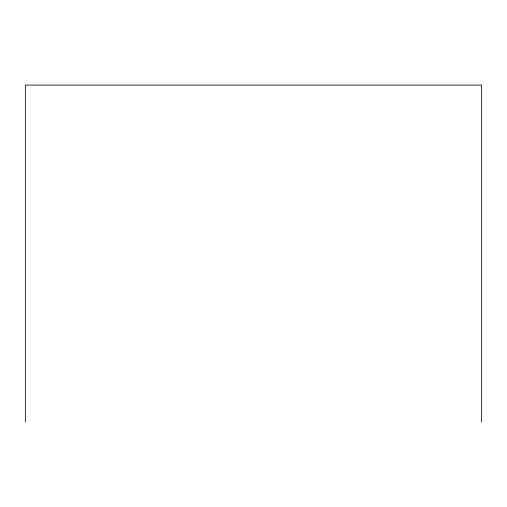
<?xml version="1.0" encoding="UTF-8"?>
<svg xmlns="http://www.w3.org/2000/svg" width="507" height="507" viewBox="0 0 507 507"><rect width="100%" height="100%" fill="white"/><g stroke="black" fill="none" stroke-linecap="round" stroke-linejoin="round"><path stroke-width="0.76" d="M481.65 421.906L481.65 85.094L25.35 85.094L25.35 421.906"/></g></svg>
